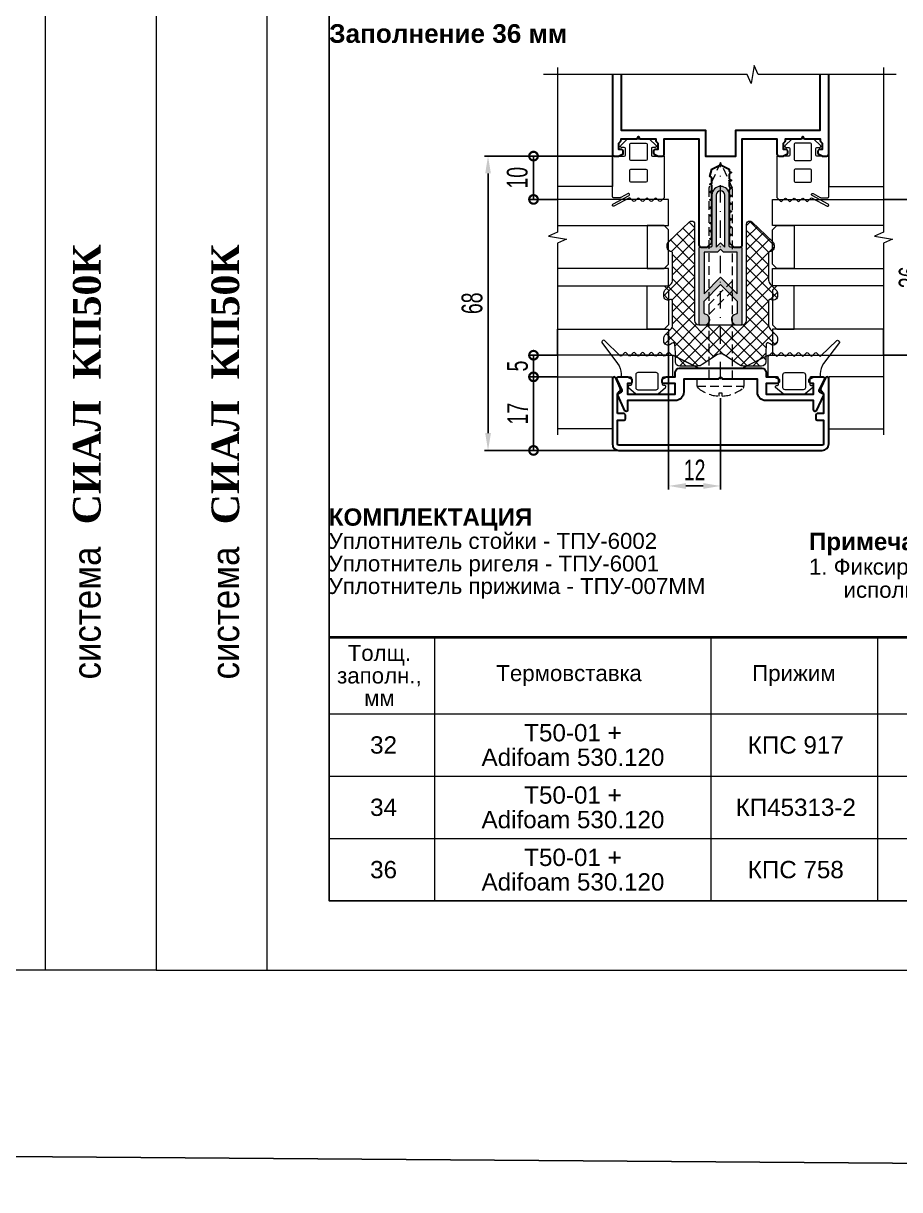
# Model space of a CAD drawing. Extents: x -37 to 8820, y -336 to 478.
# Drawn here: x 4390.8 to 4517.4, y -31.7 to 136.7 of the extents above; entities that cross this region are included whole.
import ezdxf
from ezdxf.enums import TextEntityAlignment as Align

# ---------------------------------------------------------------- set-up
doc = ezdxf.new("R2010")
doc.units = 0
doc.header["$LTSCALE"] = 5
doc.linetypes.add('DASHDOT', pattern=[1, 0.5, -0.25, 0, -0.25])
doc.linetypes.add('HIDDEN', pattern=[0.375, 0.25, -0.125])
doc.layers.get('0').update_dxf_attribs({"linetype": 'CONTINUOUS', "lineweight": 30})
doc.layers.get('DEFPOINTS').update_dxf_attribs({"linetype": 'CONTINUOUS'})
for name, color, linetype, lineweight in [('1', 6, 'DASHDOT', 13), ('2', 3, 'HIDDEN', 13), ('Dimentions', 5, 'CONTINUOUS', 15), ('Glass', 5, 'CONTINUOUS', 20), ('Герлен', 7, 'CONTINUOUS', 60), ('Зигзаг', 1, 'CONTINUOUS', 15), ('Конструкции', 252, 'CONTINUOUS', 20), ('Рамки', 1, 'CONTINUOUS', 15), ('Текстовый', 7, 'CONTINUOUS', 9), ('Уплотнители', 1, 'CONTINUOUS', 20), ('Штриховка', 1, 'CONTINUOUS', 5)]:
    doc.layers.add(name, color=color, linetype=linetype, lineweight=lineweight)
doc.layers.add('Скрытые', color=14, linetype='CONTINUOUS', plot=False)
doc.styles.add('3', font='RUSS.SHX', dxfattribs={"width": 0.7, "height": 3})
doc.styles.add('Каталожный', font='arial.ttf', dxfattribs={"height": 2.5})
doc.styles.add('Фирм', font='arial.ttf', dxfattribs={"height": 3.5})
doc.styles.add('Фирм5', font='timesbd.ttf', dxfattribs={"height": 4})
doc.dimstyles.new('MX1_6', dxfattribs={"dimtxt": 3, "dimasz": 2.5, "dimexe": 0.5, "dimexo": 0, "dimgap": 0.8, "dimtad": 1, "dimlfac": 1.6, "dimdsep": 46, "dimtxsty": '3', "dimcen": 0, "dimclrd": 256, "dimclre": 256, "dimclrt": 256, "dimaunit": 1, "dimadec": 0, "dimazin": 0, "dimtfac": 1, "dimtmove": 0, "dimatfit": 1, "dimfxl": 1, "dimtvp": 1, "dimtolj": 1, "dimtzin": 0, "dimarcsym": 0})

# ---------------------------------------------------------------- blocks, each defined once
blk = doc.blocks.new('*D474')
at = {"layer": 'DEFPOINTS', "color": 0, "linetype": 'Continuous', "transparency": 16777216}
for p in [(4515.07, 111.3), (4515.07, 88.8), (4521.07, 88.8)]:
    blk.add_point(p, dxfattribs=at)
at = {"layer": 'Dimentions', "linetype": 'Continuous', "lineweight": -2, "transparency": 16777216}
for p, q in [((4515.07, 111.3), (4521.57, 111.3)), ((4521.07, 108.8), (4521.07, 91.3)), ((4515.07, 88.8), (4521.57, 88.8))]:
    blk.add_line(p, q, dxfattribs=at)
at = {"layer": 'Dimentions', "linetype": 'Continuous', "transparency": 16777216}
for points in [[(4520.66, 108.8), (4521.49, 108.8), (4521.07, 111.3)], [(4520.66, 91.3), (4521.49, 91.3), (4521.07, 88.8)]]:
    blk.add_solid(points, dxfattribs=at)
at = {"layer": 'Dimentions', "linetype": 'Continuous', "transparency": 16777216, "insert": (4518.77, 100.05), "char_height": 3, "attachment_point": 5, "rotation": 90, "style": '3'}
blk.add_mtext('\\A1;36', dxfattribs=at)
blk = doc.blocks.new('_DotSmall')
at = {"color": 0, "linetype": 'ByBlock', "const_width": 0.5}
blk.add_lwpolyline([(-0.0625, 0, 1), (0.0625, 0, 1)], format="xyb", close=True, dxfattribs=at)
blk = doc.blocks.new('*D475')
at = {"layer": 'DEFPOINTS', "color": 0, "linetype": 'Continuous', "transparency": 16777216}
for p in [(4467.98, 88.8), (4464.51, 85.68), (4467.98, 85.68)]:
    blk.add_point(p, dxfattribs=at)
at = {"layer": 'Dimentions', "linetype": 'Continuous', "lineweight": -2, "transparency": 16777216}
for p, q in [((4467.98, 88.8), (4464.01, 88.8)), ((4464.51, 88.8), (4464.51, 85.68)), ((4467.98, 85.68), (4464.01, 85.68))]:
    blk.add_line(p, q, dxfattribs=at)
at = {"layer": 'Dimentions', "linetype": 'Continuous', "lineweight": -2, "transparency": 16777216, "xscale": 2.5, "yscale": 2.5, "zscale": 2.5}
for p, rotation in [((4464.51, 88.8), 90), ((4464.51, 85.68), 270)]:
    blk.add_blockref('_DotSmall', p, dxfattribs=dict(at, rotation=rotation))
at = {"layer": 'Dimentions', "linetype": 'Continuous', "transparency": 16777216, "insert": (4462.21, 87.24), "char_height": 3, "attachment_point": 5, "rotation": 90, "style": '3'}
blk.add_mtext('\\A1;5', dxfattribs=at)
blk = doc.blocks.new('*D476')
at = {"layer": 'DEFPOINTS', "color": 0, "linetype": 'Continuous', "transparency": 16777216}
for p in [(4467.98, 85.68), (4464.51, 75.05), (4477.97, 75.05)]:
    blk.add_point(p, dxfattribs=at)
at = {"layer": 'Dimentions', "linetype": 'Continuous', "lineweight": -2, "transparency": 16777216}
for p, q in [((4467.98, 85.68), (4464.01, 85.68)), ((4464.51, 85.68), (4464.51, 75.05)), ((4477.97, 75.05), (4464.01, 75.05))]:
    blk.add_line(p, q, dxfattribs=at)
at = {"layer": 'Dimentions', "linetype": 'Continuous', "lineweight": -2, "transparency": 16777216, "xscale": 2.5, "yscale": 2.5, "zscale": 2.5}
for p, rotation in [((4464.51, 85.68), 90), ((4464.51, 75.05), 270)]:
    blk.add_blockref('_DotSmall', p, dxfattribs=dict(at, rotation=rotation))
at = {"layer": 'Dimentions', "linetype": 'Continuous', "transparency": 16777216, "insert": (4462.21, 80.36), "char_height": 3, "attachment_point": 5, "rotation": 90, "style": '3'}
blk.add_mtext('\\A1;17', dxfattribs=at)
blk = doc.blocks.new('*D477')
at = {"layer": 'DEFPOINTS', "color": 0, "linetype": 'Continuous', "transparency": 16777216}
for p in [(4475.9, 117.55), (4464.51, 111.3), (4467.98, 111.3)]:
    blk.add_point(p, dxfattribs=at)
at = {"layer": 'Dimentions', "linetype": 'Continuous', "lineweight": -2, "transparency": 16777216}
for p, q in [((4475.9, 117.55), (4464.01, 117.55)), ((4464.51, 117.55), (4464.51, 111.3)), ((4467.98, 111.3), (4464.01, 111.3))]:
    blk.add_line(p, q, dxfattribs=at)
at = {"layer": 'Dimentions', "linetype": 'Continuous', "lineweight": -2, "transparency": 16777216, "xscale": 2.5, "yscale": 2.5, "zscale": 2.5}
for p, rotation in [((4464.51, 117.55), 90), ((4464.51, 111.3), 270)]:
    blk.add_blockref('_DotSmall', p, dxfattribs=dict(at, rotation=rotation))
at = {"layer": 'Dimentions', "linetype": 'Continuous', "transparency": 16777216, "insert": (4462.17, 114.43), "char_height": 3, "attachment_point": 5, "rotation": 90, "style": '3'}
blk.add_mtext('\\A1;10', dxfattribs=at)
blk = doc.blocks.new('*D478')
at = {"layer": 'DEFPOINTS', "color": 0, "linetype": 'Continuous', "transparency": 16777216}
for p in [(4475.9, 117.55), (4457.94, 75.05), (4467.58, 75.05)]:
    blk.add_point(p, dxfattribs=at)
at = {"layer": 'Dimentions', "linetype": 'Continuous', "lineweight": -2, "transparency": 16777216}
for p, q in [((4475.9, 117.55), (4457.44, 117.55)), ((4457.94, 115.05), (4457.94, 77.55)), ((4467.58, 75.05), (4457.44, 75.05))]:
    blk.add_line(p, q, dxfattribs=at)
at = {"layer": 'Dimentions', "linetype": 'Continuous', "transparency": 16777216}
for points in [[(4457.53, 115.05), (4458.36, 115.05), (4457.94, 117.55)], [(4457.53, 77.55), (4458.36, 77.55), (4457.94, 75.05)]]:
    blk.add_solid(points, dxfattribs=at)
at = {"layer": 'Dimentions', "linetype": 'Continuous', "transparency": 16777216, "insert": (4455.64, 96.3), "char_height": 3, "attachment_point": 5, "rotation": 90, "style": '3'}
blk.add_mtext('\\A1;68', dxfattribs=at)
blk = doc.blocks.new('*D488')
at = {"layer": 'DEFPOINTS', "color": 0, "linetype": 'Continuous', "transparency": 16777216}
for p in [(4484.02, 91.93), (4491.52, 82.61), (4491.52, 69.92)]:
    blk.add_point(p, dxfattribs=at)
at = {"layer": 'Dimentions', "linetype": 'Continuous', "lineweight": -2, "transparency": 16777216}
for p, q in [((4484.02, 91.93), (4484.02, 69.42)), ((4491.52, 82.61), (4491.52, 69.42)), ((4486.52, 69.92), (4489.02, 69.92))]:
    blk.add_line(p, q, dxfattribs=at)
at = {"layer": 'Dimentions', "linetype": 'Continuous', "transparency": 16777216}
for points in [[(4486.52, 70.33), (4486.52, 69.5), (4484.02, 69.92)], [(4489.02, 70.33), (4489.02, 69.5), (4491.52, 69.92)]]:
    blk.add_solid(points, dxfattribs=at)
at = {"layer": 'Dimentions', "linetype": 'Continuous', "transparency": 16777216, "insert": (4487.77, 72.22), "char_height": 3, "attachment_point": 5, "style": '3'}
blk.add_mtext('\\A1;12', dxfattribs=at)

msp = doc.modelspace()

# ---------------------------------------------------------------- hatches: boundary and pattern name
at = {"layer": 'Штриховка'}
h = msp.add_hatch(color=256, dxfattribs=at)
h.paths.add_polyline_path([(4491.9635, 103.6761), (4491.5242, 104.1154), (4491.0848, 103.6761), (4489.1492, 103.6761), (4489.1492, 97.6742), (4491.5242, 100.0492), (4493.8992, 97.6742), (4493.8992, 103.6761)], flags=16)
edge = h.paths.add_edge_path()
edge.add_line((4494.4617, 104.4261), (4492.9304, 104.4261))
edge.add_arc((4492.9304, 104.5823), 0.1562, 180, 270, ccw=False)
edge.add_line((4492.7742, 104.5823), (4492.7742, 108.6761))
edge.add_arc((4492.6804, 108.8011), 0.1562, 306.869898, 413.130102)
edge.add_line((4492.7742, 108.9261), (4492.7742, 111.9261))
edge.add_arc((4491.5242, 111.9261), 1.25, 0, 180)
edge.add_line((4490.2742, 111.9261), (4490.2742, 108.9261))
edge.add_arc((4490.3679, 108.8011), 0.1562, 126.869898, 233.130102)
edge.add_line((4490.2742, 108.6761), (4490.2742, 104.5823))
edge.add_arc((4490.1179, 104.5823), 0.1562, -90, 0, ccw=False)
edge.add_line((4490.1179, 104.4261), (4488.5867, 104.4261))
edge.add_arc((4488.5867, 104.2386), 0.1875, 90, 180)
edge.add_line((4488.3992, 104.2386), (4488.3992, 93.3636))
edge.add_arc((4488.5867, 93.3636), 0.1875, 180, 270)
edge.add_line((4488.5867, 93.1761), (4489.1804, 93.1761))
edge.add_arc((4489.1804, 93.9573), 0.7812, 270, 440.718201)
edge.add_arc((4489.3367, 94.9134), 0.1875, 180, 260.718201, ccw=False)
edge.add_line((4489.1492, 94.9134), (4489.1492, 96.6136))
edge.add_line((4489.1492, 96.6136), (4491.5242, 98.9886))
edge.add_line((4491.5242, 98.9886), (4493.8992, 96.6136))
edge.add_line((4493.8992, 96.6136), (4493.8992, 94.9134))
edge.add_arc((4493.7117, 94.9134), 0.1875, 279.281799, 360, ccw=False)
edge.add_arc((4493.8679, 93.9573), 0.7812, 99.281799, 270)
edge.add_line((4493.8679, 93.1761), (4494.4617, 93.1761))
edge.add_arc((4494.4617, 93.3636), 0.1875, 270, 360)
edge.add_line((4494.6492, 93.3636), (4494.6492, 104.2386))
edge.add_arc((4494.4617, 104.2386), 0.1875, 0, 90)
edge = h.paths.add_edge_path(flags=16)
edge.add_line((4491.5242, 105.0511), (4492.1492, 104.4261))
edge.add_line((4492.1492, 104.4261), (4492.1492, 111.9261))
edge.add_arc((4491.5242, 111.9261), 0.625, 0, 180)
edge.add_line((4490.8992, 111.9261), (4490.8992, 104.4261))
edge.add_line((4490.8992, 104.4261), (4491.5242, 105.0511))
at = {"layer": 'Штриховка', "lineweight": 5}
h = msp.add_hatch(dxfattribs=at)
h.set_pattern_fill('NET', color=256, scale=10, angle=45, style=0)
h.set_pattern_definition([(45, (195.701, 2451.2433), (-0.88388348, 0.88388348), []), (135, (195.701, 2451.2433), (-0.88388348, -0.88388348), [])])
edge = h.paths.add_edge_path()
edge.add_arc((4495.7179, 107.7386), 0.4375, 45, 90, ccw=False)
edge.add_line((4496.0273, 108.0479), (4499.0598, 105.1716))
edge.add_arc((4498.6179, 104.7297), 0.625, 0, 45, ccw=False)
edge.add_line((4499.2429, 104.7297), (4499.2429, 104.3761))
edge.add_arc((4498.6268, 104.3731), 0.6161, -75.309061, 0.28096, ccw=False)
edge.add_arc((4498.7117, 103.5376), 0.25, 73.39845, 180)
edge.add_line((4498.4617, 103.5376), (4498.4617, 99.6618))
edge.add_arc((4499.3992, 99.6618), 0.9375, 180, 225)
edge.add_line((4498.7362, 98.9989), (4499.5598, 98.1753))
edge.add_arc((4499.1179, 97.7334), 0.625, 0, 45, ccw=False)
edge.add_line((4499.7429, 97.7334), (4499.7429, 97.3798))
edge.add_arc((4499.1179, 97.3798), 0.625, -111.540406, 0, ccw=False)
edge.add_arc((4498.7117, 96.6217), 0.25, 45, 180)
edge.add_line((4498.4617, 96.6217), (4498.4617, 93.1655))
edge.add_arc((4499.3992, 93.1655), 0.9375, 180, 225)
edge.add_line((4498.7362, 92.5026), (4499.5598, 91.679))
edge.add_arc((4499.1179, 91.2371), 0.625, 0, 45, ccw=False)
edge.add_line((4499.7429, 91.2371), (4499.7429, 90.8835))
edge.add_arc((4499.1179, 90.8835), 0.625, -135, 0, ccw=False)
edge.add_line((4498.676, 90.4416), (4498.512, 90.5576))
edge.add_arc((4498.3676, 90.3535), 0.25, 54.716356, 177.011206)
edge.add_line((4498.1179, 90.3666), (4498.0554, 89.1693))
edge.add_line((4498.0554, 89.1693), (4498.0554, 87.8636))
edge.add_arc((4497.4304, 87.8636), 0.625, -90, 0, ccw=False)
edge.add_line((4497.4304, 87.2386), (4497.2742, 87.2386))
edge.add_line((4497.2742, 87.2386), (4494.8506, 87.2386))
edge.add_arc((4494.8506, 88.4886), 1.25, 236.745633, 270, ccw=False)
edge.add_line((4494.1651, 87.4433), (4491.9606, 88.8888))
edge.add_arc((4491.5242, 88.0332), 0.9605, 62.973316, 117.026684)
edge.add_line((4491.0877, 88.8888), (4488.8832, 87.4433))
edge.add_arc((4488.1977, 88.4886), 1.25, 270, 303.254367, ccw=False)
edge.add_line((4488.1977, 87.2386), (4485.7742, 87.2386))
edge.add_line((4485.7742, 87.2386), (4485.6179, 87.2386))
edge.add_arc((4485.6179, 87.8636), 0.625, 180, 270, ccw=False)
edge.add_line((4484.9929, 87.8636), (4484.9929, 89.1693))
edge.add_line((4484.9929, 89.1693), (4484.9304, 90.3666))
edge.add_arc((4484.6807, 90.3535), 0.25, 2.988794, 125.283644)
edge.add_line((4484.5363, 90.5576), (4484.3723, 90.4416))
edge.add_arc((4483.9304, 90.8835), 0.625, 180, 315, ccw=False)
edge.add_line((4483.3054, 90.8835), (4483.3054, 91.2371))
edge.add_arc((4483.9304, 91.2371), 0.625, 135, 180, ccw=False)
edge.add_line((4483.4885, 91.679), (4484.3121, 92.5026))
edge.add_arc((4483.6492, 93.1655), 0.9375, 315, 360)
edge.add_line((4484.5867, 93.1655), (4484.5867, 96.6217))
edge.add_arc((4484.3367, 96.6217), 0.25, 0, 135)
edge.add_arc((4483.9304, 97.3798), 0.625, 180, 291.540406, ccw=False)
edge.add_line((4483.3054, 97.3798), (4483.3054, 97.7334))
edge.add_arc((4483.9304, 97.7334), 0.625, 135, 180, ccw=False)
edge.add_line((4483.4885, 98.1753), (4484.3121, 98.9989))
edge.add_arc((4483.6492, 99.6618), 0.9375, 315, 360)
edge.add_line((4484.5867, 99.6618), (4484.5867, 103.5376))
edge.add_arc((4484.3367, 103.5376), 0.25, 360, 466.60155)
edge.add_arc((4484.4215, 104.3731), 0.6161, 179.71904, 255.309061, ccw=False)
edge.add_line((4483.8054, 104.3761), (4483.8054, 104.7297))
edge.add_arc((4484.4304, 104.7297), 0.625, 135, 180, ccw=False)
edge.add_line((4483.9885, 105.1716), (4487.021, 108.0479))
edge.add_arc((4487.3304, 107.7386), 0.4375, 90, 135, ccw=False)
edge.add_line((4487.3304, 108.1761), (4487.3367, 108.1761))
edge.add_arc((4487.3367, 107.7386), 0.4375, 0, 90, ccw=False)
edge.add_line((4487.7742, 107.7386), (4487.7742, 93.8011))
edge.add_arc((4488.3992, 93.8011), 0.625, 180, 270)
edge.add_line((4488.3992, 93.1761), (4491.5242, 93.1761))
edge.add_line((4491.5242, 93.1761), (4494.6492, 93.1761))
edge.add_arc((4494.6492, 93.8011), 0.625, 270, 360)
edge.add_line((4495.2742, 93.8011), (4495.2742, 107.7386))
edge.add_arc((4495.7117, 107.7386), 0.4375, 90, 180, ccw=False)

# ---------------------------------------------------------------- linework, layer by layer
msp.add_lwpolyline([(4475.8992, 129.3149), (4475.8992, 117.8636, 0.41421356), (4476.2117, 117.5511), (4476.7924, 117.5511, 0.11643382), (4476.8762, 117.5709), (4477.358, 117.8118, 0.28407904), (4477.4617, 117.9795), (4477.4617, 118.3011, 0.41421356), (4477.2742, 118.4886), (4476.8367, 118.4886), (4476.8367, 119.4261), (4477.0942, 119.6837, 0.19891237), (4477.1492, 119.8162), (4477.1492, 120.0511), (4479.377, 120.0511, 0.28407904), (4479.5447, 120.1547), (4479.6492, 120.3636), (4479.7536, 120.1547, 0.28407904), (4479.9213, 120.0511), (4482.1492, 120.0511), (4482.1492, 119.8162, 0.19891237), (4482.2041, 119.6837), (4482.4617, 119.4261), (4482.4617, 118.4886), (4482.0242, 118.4886, 0.41421356), (4481.8367, 118.3011), (4481.8367, 117.9795, 0.28407904), (4481.9403, 117.8118), (4482.4221, 117.5709, 0.11643382), (4482.5059, 117.5511), (4483.0867, 117.5511, 0.41421356), (4483.3992, 117.8636), (4483.3992, 120.0511), (4488.3992, 120.0511), (4488.3992, 104.7386, 0.41421356), (4488.7117, 104.4261), (4489.5715, 104.4261, 0.19891237), (4489.7041, 104.481), (4490.2192, 104.9962, 0.19891237), (4490.2742, 105.1287), (4490.2742, 105.3414, 0.28407904), (4490.1705, 105.5091), (4489.9617, 105.6136), (4490.1705, 105.718, 0.28407904), (4490.2742, 105.8857), (4490.2742, 106.4664, 0.28407904), (4490.1705, 106.6341), (4489.9617, 106.7386), (4490.1705, 106.843, 0.28407904), (4490.2742, 107.0107), (4490.2742, 107.5914, 0.28407904), (4490.1705, 107.7591), (4489.9617, 107.8636), (4490.1705, 107.968, 0.28407904), (4490.2742, 108.1357), (4490.2742, 108.7164, 0.28407904), (4490.1705, 108.8841), (4489.9617, 108.9886), (4490.1705, 109.093, 0.28407904), (4490.2742, 109.2607), (4490.2742, 109.8414, 0.28407904), (4490.1705, 110.0091), (4489.9617, 110.1136), (4490.1705, 110.218, 0.28407904), (4490.2742, 110.3857), (4490.2742, 110.9664, 0.28407904), (4490.1705, 111.1341), (4489.9617, 111.2386), (4490.1705, 111.343, 0.28407904), (4490.2742, 111.5107), (4490.2742, 112.0914, 0.28407904), (4490.1705, 112.2591), (4489.9617, 112.3636), (4490.1705, 112.468, 0.28407904), (4490.2742, 112.6357), (4490.2742, 113.2164, 0.28407904), (4490.1705, 113.3841), (4489.9617, 113.4886), (4490.1705, 113.593, 0.28407904), (4490.2742, 113.7607), (4490.2742, 114.3414, 0.28407904), (4490.1705, 114.5091), (4489.9617, 114.6136), (4490.2742, 115.6761), (4491.5242, 116.3011), (4492.7742, 115.6761), (4492.7742, 115.4482, 0.28407904), (4492.8778, 115.2805), (4493.0867, 115.1761), (4492.8778, 115.0716, 0.28407904), (4492.7742, 114.9039), (4492.7742, 114.3232, 0.28407904), (4492.8778, 114.1555), (4493.0867, 114.0511), (4492.8778, 113.9466, 0.28407904), (4492.7742, 113.7789), (4492.7742, 113.1982, 0.28407904), (4492.8778, 113.0305), (4493.0867, 112.9261), (4492.8778, 112.8216, 0.28407904), (4492.7742, 112.6539), (4492.7742, 112.0732, 0.28407904), (4492.8778, 111.9055), (4493.0867, 111.8011), (4492.8778, 111.6966, 0.28407904), (4492.7742, 111.5289), (4492.7742, 110.9482, 0.28407904), (4492.8778, 110.7805), (4493.0867, 110.6761), (4492.8778, 110.5716, 0.28407904), (4492.7742, 110.4039), (4492.7742, 109.8232, 0.28407904), (4492.8778, 109.6555), (4493.0867, 109.5511), (4492.8778, 109.4466, 0.28407904), (4492.7742, 109.2789), (4492.7742, 108.6982, 0.28407904), (4492.8778, 108.5305), (4493.0867, 108.4261), (4492.8778, 108.3216, 0.28407904), (4492.7742, 108.1539), (4492.7742, 107.5732, 0.28407904), (4492.8778, 107.4055), (4493.0867, 107.3011), (4492.8778, 107.1966, 0.28407904), (4492.7742, 107.0289), (4492.7742, 106.4482, 0.28407904), (4492.8778, 106.2805), (4493.0867, 106.1761), (4492.8778, 106.0716, 0.28407904), (4492.7742, 105.9039), (4492.7742, 105.1287, 0.19891237), (4492.8291, 104.9962), (4493.3442, 104.481, 0.19891237), (4493.4768, 104.4261), (4494.3367, 104.4261, 0.41421356), (4494.6492, 104.7386), (4494.6492, 120.0511), (4499.6492, 120.0511), (4499.6492, 117.8636, 0.41421356), (4499.9617, 117.5511), (4500.5424, 117.5511, 0.11643382), (4500.6262, 117.5709), (4501.108, 117.8118, 0.28407904), (4501.2117, 117.9795), (4501.2117, 118.3011, 0.41421356), (4501.0242, 118.4886), (4500.5867, 118.4886), (4500.5867, 119.4261), (4500.8442, 119.6837, 0.19891237), (4500.8992, 119.8162), (4500.8992, 120.0511), (4503.127, 120.0511, 0.28407904), (4503.2947, 120.1547), (4503.3992, 120.3636), (4503.5036, 120.1547, 0.28407904), (4503.6713, 120.0511), (4505.8992, 120.0511), (4505.8992, 119.8162, 0.19891237), (4505.9541, 119.6837), (4506.2117, 119.4261), (4506.2117, 118.4886), (4505.7742, 118.4886, 0.41421356), (4505.5867, 118.3011), (4505.5867, 117.9795, 0.28407904), (4505.6903, 117.8118), (4506.1721, 117.5709, 0.11643382), (4506.2559, 117.5511), (4506.8367, 117.5511, 0.41421356), (4507.1492, 117.8636), (4507.1492, 129.3149)], format="xyb")
msp.add_lwpolyline([(4477.1492, 129.3149), (4477.1492, 121.3011), (4489.3367, 121.3011), (4489.3367, 117.5511), (4493.7117, 117.5511), (4493.7117, 121.3011), (4505.8992, 121.3011), (4505.8992, 129.3149)])
for points in [[(4476.6667, 83.0221, -0.41421356), (4476.7574, 83.2713), (4477.2292, 83.4913, 0.41421356), (4477.3199, 83.7405), (4476.5417, 85.4093, -0.54861879), (4476.7117, 85.6761), (4478.0424, 85.6761, -0.11643382), (4478.1262, 85.6563), (4478.608, 85.4154, -0.28407904), (4478.7117, 85.2477), (4478.7117, 84.9261, -0.41421356), (4478.5242, 84.7386), (4478.0867, 84.7386), (4478.0867, 83.1761), (4484.9617, 83.1761), (4484.9617, 84.7386), (4483.2742, 84.7386, -0.41421356), (4483.0867, 84.9261), (4483.0867, 85.2477, -0.28407904), (4483.1903, 85.4154), (4483.6721, 85.6563, -0.11643382), (4483.7559, 85.6761), (4484.9617, 85.6761), (4484.9617, 86.3011, -0.41421356), (4485.5867, 86.9261), (4497.4617, 86.9261, -0.41421356), (4498.0867, 86.3011), (4498.0867, 85.6761), (4499.2924, 85.6761, -0.11643382), (4499.3762, 85.6563), (4499.858, 85.4154, -0.28407904), (4499.9617, 85.2477), (4499.9617, 84.9261, -0.41421356), (4499.7742, 84.7386), (4498.0867, 84.7386), (4498.0867, 83.1761), (4504.9617, 83.1761), (4504.9617, 84.7386), (4504.5242, 84.7386, -0.41421356), (4504.3367, 84.9261), (4504.3367, 85.2477, -0.28407904), (4504.4403, 85.4154), (4504.9221, 85.6563, -0.11643382), (4505.0059, 85.6761), (4506.3367, 85.6761, -0.54861879), (4506.5066, 85.4093), (4505.7284, 83.7405, 0.41421356), (4505.8191, 83.4913), (4506.2909, 83.2713, -0.41421356), (4506.3816, 83.0221), (4505.3381, 80.7843, -0.29147342), (4505.1681, 80.6761), (4505.1492, 80.6761, -0.41421356), (4504.9617, 80.8636), (4504.9617, 82.2386), (4498.0867, 82.2386, -0.41421356), (4496.8367, 83.4886), (4496.8367, 85.3636), (4491.9143, 85.3636, -0.19891237), (4491.7817, 85.4185), (4491.5242, 85.6761), (4491.2666, 85.4185, -0.19891237), (4491.134, 85.3636), (4486.2117, 85.3636), (4486.2117, 83.4886, -0.41421356), (4484.9617, 82.2386), (4478.0867, 82.2386), (4478.0867, 80.8636, -0.41421356), (4477.8992, 80.6761), (4477.8802, 80.6761, -0.29147342), (4477.7102, 80.7843)], [(4476.6492, 80.3636), (4476.6492, 83.1894, -0.27973928), (4476.8511, 83.522, 0.40155944), (4477.0457, 84.0951), (4476.3757, 85.5317, 0.80258485), (4475.8992, 85.4261), (4475.8992, 75.9886, 0.41421356), (4476.8367, 75.0511), (4506.2117, 75.0511, 0.41421356), (4507.1492, 75.9886), (4507.1492, 85.4261, 0.80258485), (4506.6726, 85.5317), (4506.0026, 84.0951, 0.40155944), (4506.1972, 83.522, -0.27973928), (4506.3992, 83.1894), (4506.3992, 80.3636), (4505.4617, 80.3636, 0.41421356), (4505.2742, 80.1761), (4505.2742, 79.6136, 0.41421356), (4505.4617, 79.4261), (4506.3992, 79.4261), (4506.3992, 75.9886, -0.41421356), (4506.2117, 75.8011), (4476.8367, 75.8011, -0.41421356), (4476.6492, 75.9886), (4476.6492, 79.4261), (4477.5867, 79.4261, 0.41421356), (4477.7742, 79.6136), (4477.7742, 80.1761, 0.41421356), (4477.5867, 80.3636)]]:
    msp.add_lwpolyline(points, format="xyb", close=True)
at = {"layer": '1'}
msp.add_line((4491.5242, 85.3636), (4491.5242, 116.6136), dxfattribs=at)
at = {"layer": '2'}
msp.add_line((4488.1492, 84.3075), (4494.8992, 84.3075), dxfattribs=at)
for points in [[(4493.2429, 85.3636), (4493.2429, 112.9277), (4491.5242, 116.6136), (4489.8054, 112.9277), (4489.8054, 85.3636)], [(4489.8054, 94.6795), (4493.2429, 98.117), (4493.2429, 99.5493), (4489.8054, 96.1118)]]:
    msp.add_lwpolyline(points, close=True, dxfattribs=at)
msp.add_lwpolyline([(4491.2785, 82.9007, -0.16184886), (4488.2628, 84.0665, -0.22388754), (4488.1492, 84.3075), (4488.1492, 85.3636), (4494.8992, 85.3636), (4494.8992, 84.3075, -0.22388754), (4494.7855, 84.0665, -0.16184886), (4491.7698, 82.9007), (4491.7698, 83.3384), (4491.2785, 83.3384)], format="xyb", close=True, dxfattribs=at)
at = {"layer": 'Dimentions', "linetype": 'Continuous'}
for p, q in [((4394, 297), (4394, 0)), ((4426, 297), (4426, 0))]:
    msp.add_line(p, q, dxfattribs=at)
at = {"layer": 'Glass'}
for points in [[(4467.979, 107.5539), (4484.0242, 107.5511), (4484.0242, 111.3011), (4467.979, 111.3039)], [(4515.0693, 107.5511), (4499.0242, 107.5511), (4499.0242, 111.3011), (4515.0693, 111.3011)], [(4484.0242, 101.9261), (4484.0242, 106.9261), (4483.3992, 107.5511), (4480.8992, 107.5511), (4480.8992, 101.3011), (4483.3992, 101.3011)], [(4499.0242, 101.9261), (4499.0242, 106.9261), (4499.6492, 107.5511), (4502.1492, 107.5511), (4502.1492, 101.3011), (4499.6492, 101.3011)], [(4467.979, 98.8039), (4484.0242, 98.8011), (4484.0242, 101.3011), (4467.979, 101.3039)], [(4515.0693, 98.8011), (4499.0242, 98.8011), (4499.0242, 101.3011), (4515.0693, 101.3011)], [(4484.0242, 98.1761), (4484.0242, 93.1761), (4483.3992, 92.5511), (4480.8992, 92.5511), (4480.8992, 98.8011), (4483.3992, 98.8011)], [(4499.0242, 98.1761), (4499.0242, 93.1761), (4499.6492, 92.5511), (4502.1492, 92.5511), (4502.1492, 98.8011), (4499.6492, 98.8011)], [(4467.979, 92.5539), (4484.0242, 92.5511), (4484.0242, 88.8011), (4467.979, 88.8039)], [(4515.0693, 92.5511), (4499.0242, 92.5511), (4499.0242, 88.8011), (4515.0693, 88.8011)]]:
    msp.add_lwpolyline(points, close=True, dxfattribs=at)
at = {"layer": 'Герлен', "lineweight": 40}
msp.add_line((4435, 48.0868), (4600, 48.0868), dxfattribs=at)
at = {"layer": 'Герлен', "ltscale": 2, "const_width": 0.1875}
msp.add_lwpolyline([(4478.5867, 88.8011), (4484.6492, 88.8011), (4488.3992, 86.9261), (4494.6492, 86.9261), (4498.3992, 88.8011), (4504.4617, 88.8011)], dxfattribs=at)
at = {"layer": 'Зигзаг'}
for points in [[(4516.8982, 129.3149), (4496.9571, 129.3149), (4496.3762, 130.6328), (4495.9406, 128.0201), (4495.3581, 129.3149), (4465.9588, 129.3149)], [(4467.979, 130.3392), (4467.979, 106.5847), (4466.6611, 106.0039), (4469.2738, 105.5682), (4467.979, 104.9857), (4467.979, 77.3149)], [(4515.0693, 130.3392), (4515.0693, 106.5847), (4513.7514, 106.0039), (4516.3641, 105.5682), (4515.0693, 104.9857), (4515.0693, 77.3149)]]:
    msp.add_lwpolyline(points, dxfattribs=at)
at = {"layer": 'Конструкции'}
for points in [[(4475.8992, 129.3149), (4475.8992, 113.1761), (4467.979, 113.1761)], [(4507.1492, 129.3149), (4507.1492, 113.1761), (4515.0693, 113.1761)], [(4467.979, 85.6761), (4475.8992, 85.6761), (4475.8992, 78.1761), (4467.979, 78.1761)], [(4515.0693, 85.6761), (4507.1492, 85.6761), (4507.1492, 78.1761), (4515.0693, 78.1761)]]:
    msp.add_lwpolyline(points, dxfattribs=at)
at = {"layer": 'Рамки'}
for p, q in [((4450.2124, 48.0868), (4450.2124, 10)), ((4490.104, 48.0868), (4490.104, 10)), ((4514.1643, 48.0868), (4514.1643, 10)), ((4435, 37), (4600, 37)), ((4435, 28), (4600, 28)), ((4435, 19), (4600, 19)), ((4435, 10), (4600, 10))]:
    msp.add_line(p, q, dxfattribs=at)
at = {"layer": 'Рамки', "linetype": 'Continuous'}
for points in [[(4200, 297), (4410, 297), (4410, 0), (4200, 0)], [(4620, 297), (4410, 297), (4410, 0), (4620, 0)]]:
    msp.add_lwpolyline(points, close=True, dxfattribs=at)
at = {"layer": 'Скрытые', "linetype": 'Continuous'}
for points in [[(3999.0404, -24.0001), (5027.2664, -31.7039), (5031.5789, 367.3445), (3999.0404, 358.304)], [(4600, 10), (4600, 287), (4435, 287), (4435, 10)]]:
    msp.add_lwpolyline(points, close=True, dxfattribs=at)
at = {"layer": 'Уплотнители'}
for points in [[(4478.1684, 112.1369), (4477.1233, 111.57, -0.12491271), (4477.0488, 111.5511), (4476.0554, 111.5511, -0.41421356), (4475.8992, 111.7073), (4475.8992, 117.5511), (4477.6179, 117.5511, 0.41421356), (4477.7742, 117.7073), (4477.7742, 118.6448, 0.41421356), (4477.6179, 118.8011), (4477.2117, 118.8011, -0.66858666), (4477.1013, 119.0679), (4478.0409, 120.0054, -0.19861919), (4478.1513, 120.0511), (4481.147, 120.0511, -0.19861919), (4481.2574, 120.0054), (4482.197, 119.0679, -0.66858666), (4482.0867, 118.8011), (4481.6804, 118.8011, 0.41421356), (4481.5242, 118.6448), (4481.5242, 117.7073, 0.41421356), (4481.6804, 117.5511), (4483.3992, 117.5511), (4483.3992, 111.6158, -0.19891237), (4483.3534, 111.5053), (4482.8846, 111.0366, -0.41421356), (4482.6637, 111.0366), (4482.2596, 111.4406, 0.41421356), (4482.0387, 111.4406), (4481.6346, 111.0366, -0.41421356), (4481.4137, 111.0366), (4481.0096, 111.4406, 0.41421356), (4480.7887, 111.4406), (4480.3846, 111.0366, -0.41421356), (4480.1637, 111.0366), (4479.7596, 111.4406, 0.41421356), (4479.5387, 111.4406), (4479.1346, 111.0366, -0.41421356), (4478.9137, 111.0366), (4478.4816, 111.4686, 0.33207606), (4478.2966, 111.4955), (4476.1299, 110.32, -1), (4475.9809, 110.5947), (4478.3174, 111.8623, 1)], [(4504.8799, 112.1369), (4505.925, 111.57, 0.12491271), (4505.9995, 111.5511), (4506.9929, 111.5511, 0.41421356), (4507.1492, 111.7073), (4507.1492, 117.5511), (4505.4304, 117.5511, -0.41421356), (4505.2742, 117.7073), (4505.2742, 118.6448, -0.41421356), (4505.4304, 118.8011), (4505.8367, 118.8011, 0.66858666), (4505.947, 119.0679), (4505.0074, 120.0054, 0.19861919), (4504.897, 120.0511), (4501.9013, 120.0511, 0.19861919), (4501.7909, 120.0054), (4500.8513, 119.0679, 0.66858666), (4500.9617, 118.8011), (4501.3679, 118.8011, -0.41421356), (4501.5242, 118.6448), (4501.5242, 117.7073, -0.41421356), (4501.3679, 117.5511), (4499.6492, 117.5511), (4499.6492, 111.6158, 0.19891237), (4499.6949, 111.5053), (4500.1637, 111.0366, 0.41421356), (4500.3846, 111.0366), (4500.7887, 111.4406, -0.41421356), (4501.0096, 111.4406), (4501.4137, 111.0366, 0.41421356), (4501.6346, 111.0366), (4502.0387, 111.4406, -0.41421356), (4502.2596, 111.4406), (4502.6637, 111.0366, 0.41421356), (4502.8846, 111.0366), (4503.2887, 111.4406, -0.41421356), (4503.5096, 111.4406), (4503.9137, 111.0366, 0.41421356), (4504.1346, 111.0366), (4504.5667, 111.4686, -0.33207606), (4504.7517, 111.4955), (4506.9184, 110.32, 1), (4507.0674, 110.5947), (4504.7309, 111.8623, -1)], [(4478.5554, 119.4261), (4480.7429, 119.4261, -0.41421356), (4480.8992, 119.2698), (4480.8992, 117.0823, -0.41421356), (4480.7429, 116.9261), (4478.5554, 116.9261, -0.41421356), (4478.3992, 117.0823), (4478.3992, 119.2698, -0.41421356)], [(4504.4929, 119.4261), (4502.3054, 119.4261, 0.41421356), (4502.1492, 119.2698), (4502.1492, 117.0823, 0.41421356), (4502.3054, 116.9261), (4504.4929, 116.9261, 0.41421356), (4504.6492, 117.0823), (4504.6492, 119.2698, 0.41421356)], [(4478.5554, 115.6761), (4480.7429, 115.6761, -0.41421356), (4480.8992, 115.5198), (4480.8992, 113.9573, -0.41421356), (4480.7429, 113.8011), (4478.5554, 113.8011, -0.41421356), (4478.3992, 113.9573), (4478.3992, 115.5198, -0.41421356)], [(4504.4929, 115.6761), (4502.3054, 115.6761, 0.41421356), (4502.1492, 115.5198), (4502.1492, 113.9573, 0.41421356), (4502.3054, 113.8011), (4504.4929, 113.8011, 0.41421356), (4504.6492, 113.9573), (4504.6492, 115.5198, 0.41421356)], [(4494.4617, 104.4261), (4492.9304, 104.4261, -0.41421356), (4492.7742, 104.5823), (4492.7742, 108.6761, 0.5), (4492.7742, 108.9261), (4492.7742, 111.9261, 1), (4490.2742, 111.9261), (4490.2742, 108.9261, 0.5), (4490.2742, 108.6761), (4490.2742, 104.5823, -0.41421356), (4490.1179, 104.4261), (4488.5867, 104.4261, 0.41421356), (4488.3992, 104.2386), (4488.3992, 93.3636, 0.41421356), (4488.5867, 93.1761), (4489.1804, 93.1761, 0.92211283), (4489.3064, 94.7283, -0.36752318), (4489.1492, 94.9134), (4489.1492, 96.6136), (4491.5242, 98.9886), (4493.8992, 96.6136), (4493.8992, 94.9134, -0.36752318), (4493.7419, 94.7283, 0.92211283), (4493.8679, 93.1761), (4494.4617, 93.1761, 0.41421356), (4494.6492, 93.3636), (4494.6492, 104.2386, 0.41421356)], [(4491.5242, 105.0511), (4492.1492, 104.4261), (4492.1492, 111.9261, 1), (4490.8992, 111.9261), (4490.8992, 104.4261), (4491.5242, 105.0511)], [(4483.3054, 84.4261, -0.41421356), (4483.1492, 84.5823), (4483.1492, 85.5198, -0.41421356), (4483.3054, 85.6761), (4484.6492, 85.6761), (4484.6492, 88.564, 0.19891237), (4484.6125, 88.6524), (4484.1346, 89.1303, 0.41421356), (4483.9137, 89.1303), (4483.5096, 88.7263, -0.41421356), (4483.2887, 88.7263), (4482.8846, 89.1303, 0.41421356), (4482.6637, 89.1303), (4482.2596, 88.7263, -0.41421356), (4482.0387, 88.7263), (4481.6346, 89.1303, 0.41421356), (4481.4137, 89.1303), (4481.0096, 88.7263, -0.41421356), (4480.7887, 88.7263), (4480.3846, 89.1303, 0.41421356), (4480.1637, 89.1303), (4479.7596, 88.7263, -0.41421356), (4479.5387, 88.7263), (4479.1346, 89.1303, 0.41421356), (4478.9137, 89.1303), (4478.5096, 88.7263, -0.41421356), (4478.2887, 88.7263), (4477.8846, 89.1303, 0.41421356), (4477.6637, 89.1303), (4477.2596, 88.7263, -0.41421356), (4477.0387, 88.7263), (4474.7596, 90.9406, 0.41421356), (4474.5387, 90.9406), (4474.4073, 90.8093, 0.29253821), (4474.3712, 90.6448), (4476.652, 87.5916, -0.16178775), (4477.1492, 86.0954), (4477.1492, 85.6761), (4478.4929, 85.6761, -0.41421356), (4478.6492, 85.5198), (4478.6492, 84.5823, -0.41421356), (4478.4929, 84.4261), (4478.3367, 84.4261, 0.66858666), (4478.2263, 84.1592), (4479.2909, 83.2217, 0.19861919), (4479.4013, 83.1761), (4482.397, 83.1761, 0.19861919), (4482.5074, 83.2217), (4483.572, 84.1592, 0.66858666), (4483.4617, 84.4261)], [(4499.7429, 84.4261, 0.41421356), (4499.8992, 84.5823), (4499.8992, 85.5198, 0.41421356), (4499.7429, 85.6761), (4498.3992, 85.6761), (4498.3992, 88.564, -0.19891237), (4498.4358, 88.6524), (4498.9137, 89.1303, -0.41421356), (4499.1346, 89.1303), (4499.5387, 88.7263, 0.41421356), (4499.7596, 88.7263), (4500.1637, 89.1303, -0.41421356), (4500.3846, 89.1303), (4500.7887, 88.7263, 0.41421356), (4501.0096, 88.7263), (4501.4137, 89.1303, -0.41421356), (4501.6346, 89.1303), (4502.0387, 88.7263, 0.41421356), (4502.2596, 88.7263), (4502.6637, 89.1303, -0.41421356), (4502.8846, 89.1303), (4503.2887, 88.7263, 0.41421356), (4503.5096, 88.7263), (4503.9137, 89.1303, -0.41421356), (4504.1346, 89.1303), (4504.5387, 88.7263, 0.41421356), (4504.7596, 88.7263), (4505.1637, 89.1303, -0.41421356), (4505.3846, 89.1303), (4505.7887, 88.7263, 0.41421356), (4506.0096, 88.7263), (4508.2887, 90.9406, -0.41421356), (4508.5096, 90.9406), (4508.641, 90.8093, -0.29253821), (4508.6771, 90.6448), (4506.3963, 87.5916, 0.16178775), (4505.8992, 86.0954), (4505.8992, 85.6761), (4504.5554, 85.6761, 0.41421356), (4504.3992, 85.5198), (4504.3992, 84.5823, 0.41421356), (4504.5554, 84.4261), (4504.7117, 84.4261, -0.66858666), (4504.822, 84.1592), (4503.7574, 83.2217, -0.19861919), (4503.647, 83.1761), (4500.6513, 83.1761, -0.19861919), (4500.5409, 83.2217), (4499.4763, 84.1592, -0.66858666), (4499.5867, 84.4261)], [(4479.5867, 83.8011), (4482.2117, 83.8011, 0.41421356), (4482.5242, 84.1136), (4482.5242, 85.9886, 0.41421356), (4482.2117, 86.3011), (4479.5867, 86.3011, 0.41421356), (4479.2742, 85.9886), (4479.2742, 84.1136, 0.41421356)], [(4503.4617, 83.8011), (4500.8367, 83.8011, -0.41421356), (4500.5242, 84.1136), (4500.5242, 85.9886, -0.41421356), (4500.8367, 86.3011), (4503.4617, 86.3011, -0.41421356), (4503.7742, 85.9886), (4503.7742, 84.1136, -0.41421356)]]:
    msp.add_lwpolyline(points, format="xyb", close=True, dxfattribs=at)
msp.add_lwpolyline([(4495.7179, 108.1761, -0.19891237), (4496.0273, 108.0479), (4499.0598, 105.1716, -0.19891237), (4499.2429, 104.7297), (4499.2429, 104.3761, -0.34232788), (4498.7831, 103.7772, 0.50186314), (4498.4617, 103.5376), (4498.4617, 99.6618, 0.19891237), (4498.7362, 98.9989), (4499.5598, 98.1753, -0.19891237), (4499.7429, 97.7334), (4499.7429, 97.3798, -0.52913987), (4498.8884, 96.7985, 0.66817864), (4498.4617, 96.6217), (4498.4617, 93.1655, 0.19891237), (4498.7362, 92.5026), (4499.5598, 91.679, -0.19891237), (4499.7429, 91.2371), (4499.7429, 90.8835, -0.66817864), (4498.676, 90.4416), (4498.512, 90.5576, 0.59077925), (4498.1179, 90.3666), (4498.0554, 89.1693), (4498.0554, 87.8636, -0.41421356), (4497.4304, 87.2386), (4497.2742, 87.2386), (4494.8506, 87.2386, -0.1461265), (4494.1651, 87.4433), (4491.9606, 88.8888, 0.24032506), (4491.0877, 88.8888), (4488.8832, 87.4433, -0.1461265), (4488.1977, 87.2386), (4485.7742, 87.2386), (4485.6179, 87.2386, -0.41421356), (4484.9929, 87.8636), (4484.9929, 89.1693), (4484.9304, 90.3666, 0.59077925), (4484.5363, 90.5576), (4484.3723, 90.4416, -0.66817864), (4483.3054, 90.8835), (4483.3054, 91.2371, -0.19891237), (4483.4885, 91.679), (4484.3121, 92.5026, 0.19891237), (4484.5867, 93.1655), (4484.5867, 96.6217, 0.66817864), (4484.1599, 96.7985, -0.52913987), (4483.3054, 97.3798), (4483.3054, 97.7334, -0.19891237), (4483.4885, 98.1753), (4484.3121, 98.9989, 0.19891237), (4484.5867, 99.6618), (4484.5867, 103.5376, 0.50186314), (4484.2652, 103.7772, -0.34232788), (4483.8054, 104.3761), (4483.8054, 104.7297, -0.19891237), (4483.9885, 105.1716), (4487.021, 108.0479, -0.19891237), (4487.3304, 108.1761), (4487.3367, 108.1761, -0.41421356), (4487.7742, 107.7386), (4487.7742, 93.8011, 0.41421356), (4488.3992, 93.1761), (4491.5242, 93.1761), (4494.6492, 93.1761, 0.41421356), (4495.2742, 93.8011), (4495.2742, 107.7386, -0.41421356), (4495.7117, 108.1761)], format="xyb", dxfattribs=at)
msp.add_lwpolyline([(4491.9635, 103.6761), (4491.5242, 104.1154), (4491.0848, 103.6761), (4489.1492, 103.6761), (4489.1492, 97.6742), (4491.5242, 100.0492), (4493.8992, 97.6742), (4493.8992, 103.6761)], close=True, dxfattribs=at)

# ---------------------------------------------------------------- texts
at = {"layer": 'Текстовый', "style": 'Фирм5'}
for p in [(4402, 64.3724), (4422, 64.3724)]:
    msp.add_text('СИАЛ  КП50К', height=4, rotation=90, dxfattribs=at).set_placement(p)
at = {"layer": 'Текстовый', "style": 'Фирм', "width": 0.9}
for p in [(4402, 51.5762), (4422, 51.5762)]:
    msp.add_text(' система ', height=4, rotation=90, dxfattribs=at).set_placement(p, align=Align.CENTER)
at = {"layer": 'Текстовый', "linetype": 'Continuous', "insert": (4435, 136.6079), "char_height": 2.7, "width": 42.664921, "attachment_point": 1, "style": 'Каталожный'}
msp.add_mtext('\\pxql;{\\fArial|b1|i0|c204|p34;Заполнение 36 мм}', dxfattribs=at)
at = {"layer": 'Текстовый', "linetype": 'Continuous', "line_spacing_factor": 0.85, "style": 'Каталожный'}
for s, insert, char_height, width, attachment_point in [('\\P\\pxql;{\\fArial|b1|i0|c204|p34;КОМПЛЕКТАЦИЯ\\P\\pi-2,l2,r-2.0333,se1.0833,t4;\\fArial|b0|i0|c204|p34;\\H0.92x;Уплотнитель стойки - ТПУ-6002\\PУплотнитель ригеля - ТПУ-6001\\PУплотнитель прижима - ТПУ-007ММ}', (4434.934, 70.2198), 2.5, 66.020014, 1), ('\\pxi-2,l2,r-2.0333,se1.0833,ql,t4;{\\fArial|b1|i0|c204|p34;Примечание:\\P\\pi0,l0;\\fArial|b0|i0|c204|p34;\\H0.92x;1. Фиксирующие подкладки с термовставкой }Adifoam 530.120{\\H0.92x; не используются.}', (4504.2851, 63.1548), 2.5, 95.714943, 1), ('Толщ.\\Pзаполн.,\\Pмм', (4442.2528, 42.5434), 2.3, 27.25, 5), ('Термовставка', (4469.6384, 42.5434), 2.3, 43.779088, 5), ('Прижим', (4502.1156, 42.5434), 2.3, 27.25, 5), ('Т50-01 +\\PAdifoam 530.120 ', (4470.2067, 32.5), 2.5, 29.826063, 5), ('32', (4442.8562, 32.5), 2.5, 12.712441, 5), ('КПС 917', (4502.3841, 32.5), 2.5, 19.560325, 5), ('Т50-01 +\\PAdifoam 530.120 ', (4470.2067, 23.5), 2.5, 29.826063, 5), ('34', (4442.8562, 23.5), 2.5, 12.712441, 5), ('КП45313-2', (4502.3841, 23.5), 2.5, 19.560325, 5), ('Т50-01 +\\PAdifoam 530.120 ', (4470.2067, 14.5), 2.5, 29.826063, 5), ('36', (4442.8562, 14.5), 2.5, 12.712441, 5), ('КПС 758', (4502.3841, 14.5), 2.5, 19.560325, 5)]:
    msp.add_mtext(s, dxfattribs=dict(at, insert=insert, char_height=char_height, width=width, attachment_point=attachment_point))

# ---------------------------------------------------------------- dimensions: what is measured, and where the dimension line sits
at = {"layer": 'Dimentions', "linetype": 'Continuous'}
for base, p1, p2, picture, middle in [((4464.5143, 111.3039), (4475.8992, 117.5511), (4467.979, 111.3039), '*D477', (4462.1715, 114.4275)), ((4464.5143, 85.6761), (4467.979, 88.8039), (4467.979, 85.6761), '*D475', (4462.2143, 87.24)), ((4464.5143, 75.0511), (4467.979, 85.6761), (4477.9688, 75.0511), '*D476', (4462.2143, 80.3636))]:
    dim = msp.add_linear_dim(base=base, p1=p1, p2=p2, angle=90, dimstyle='MX1_6', override={"dimdec": 0, "dimblk1": 'DotSmall', "dimblk2": 'DotSmall', "dimsah": 1}, dxfattribs=at)
    dim.commit()
    dim.dimension.update_dxf_attribs({"geometry": picture, "text_midpoint": middle})
for base, p1, p2, picture, middle in [((4457.9443, 75.0511), (4475.8992, 117.5511), (4467.5784, 75.0511), '*D478', (4455.6443, 96.3011)), ((4521.0727, 88.8011), (4515.0693, 111.3039), (4515.0693, 88.8011), '*D474', (4518.7727, 100.0525))]:
    dim = msp.add_linear_dim(base=base, p1=p1, p2=p2, angle=90, dimstyle='MX1_6', dxfattribs=at)
    dim.commit()
    dim.dimension.update_dxf_attribs({"geometry": picture, "text_midpoint": middle})
dim = msp.add_linear_dim(base=(4491.5242, 69.916), p1=(4484.0242, 91.9261), p2=(4491.5242, 82.615), dimstyle='MX1_6', dxfattribs=at)
dim.commit()
dim.dimension.update_dxf_attribs({"geometry": '*D488', "text_midpoint": (4487.7742, 72.216)})

doc.saveas('drawing.dxf')
